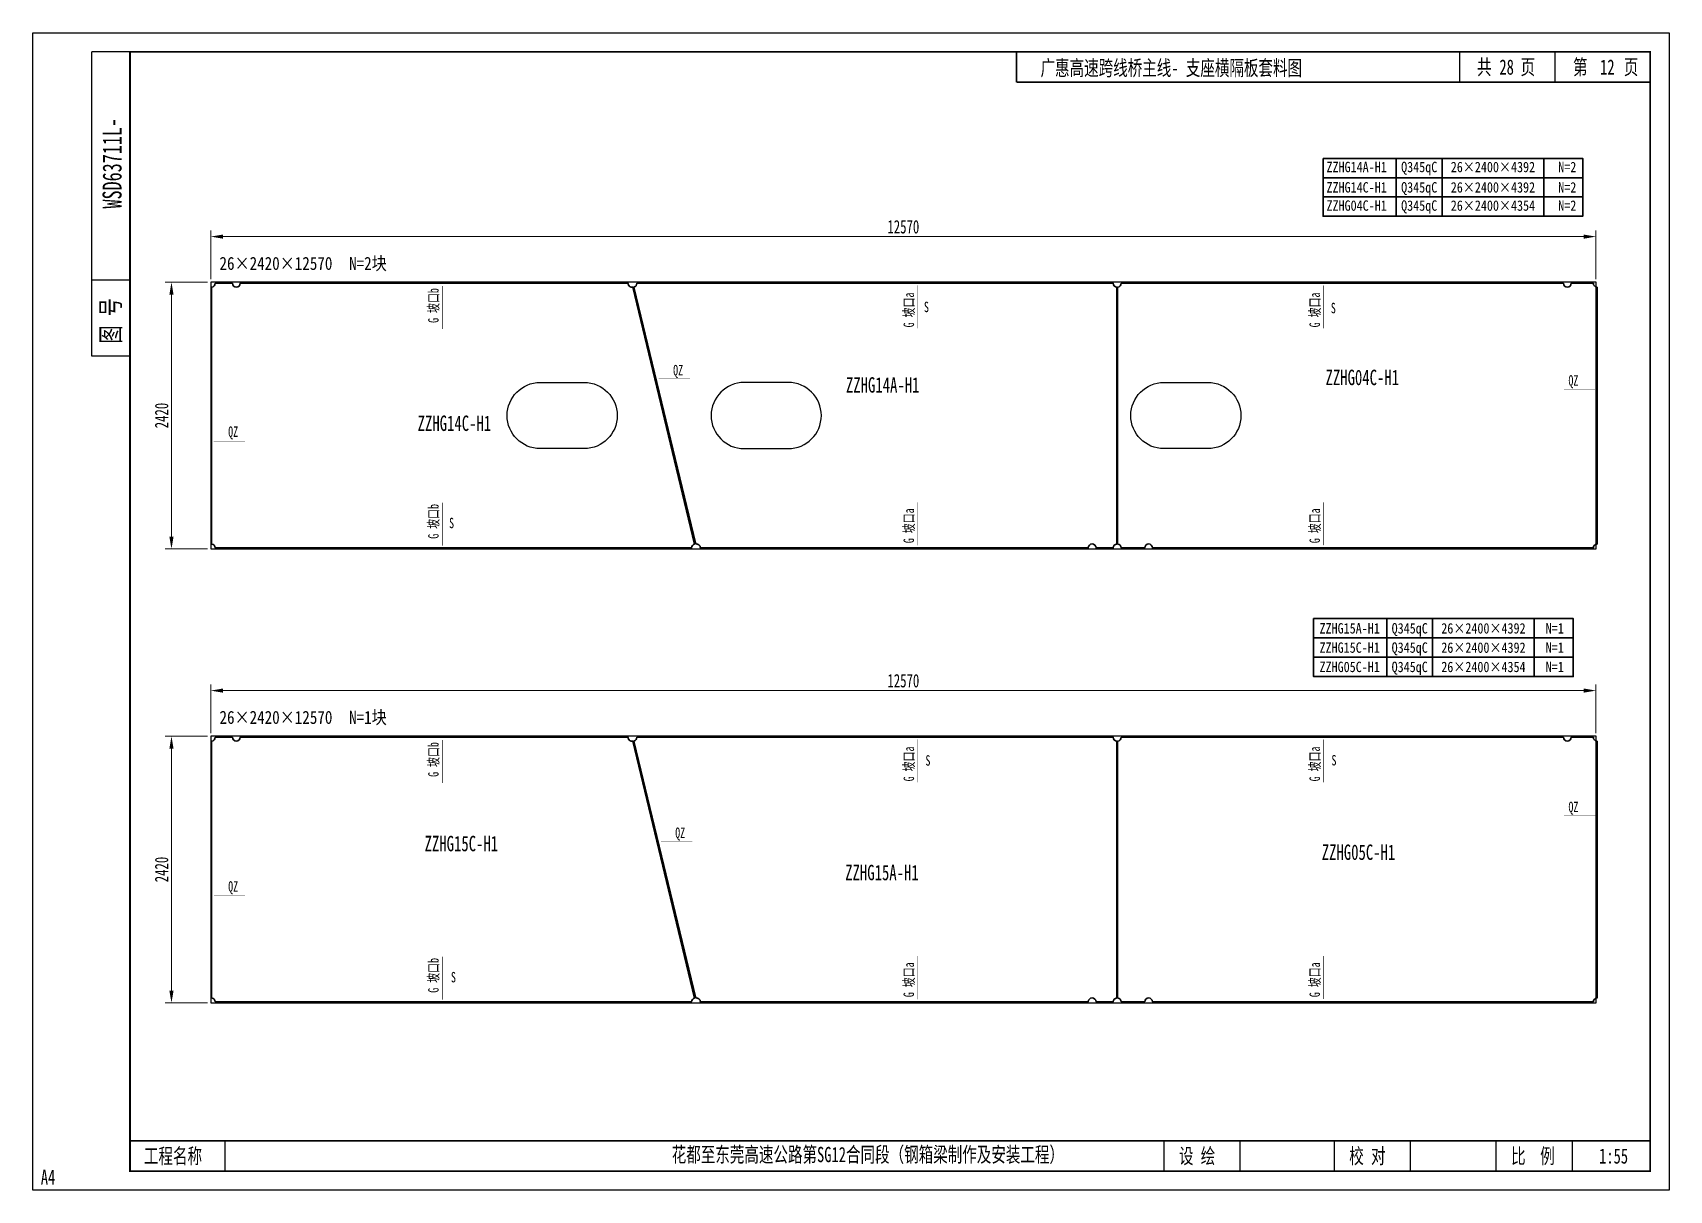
# Model space of a CAD drawing. Extents: x 1629247 to 2251351, y -601856 to -65897.
# Drawn here: x 1911182 to 1926032, y -340599 to -330099 of the extents above; entities that cross this region are included whole.
import ezdxf
from ezdxf.enums import TextEntityAlignment as Align

# ---------------------------------------------------------------- set-up
doc = ezdxf.new("R2010")
doc.units = 0
doc.header["$LTSCALE"] = 2
doc.header["$MEASUREMENT"] = 0
doc.header["$PDMODE"] = 35
doc.header["$PDSIZE"] = 50
doc.layers.get('0').update_dxf_attribs({"linetype": 'CONTINUOUS'})
doc.layers.get('Defpoints').update_dxf_attribs({"linetype": 'CONTINUOUS'})
doc.layers.add('1图框轮廓', color=7, linetype='CONTINUOUS', lineweight=35)
doc.layers.add('标注层', color=3, linetype='CONTINUOUS', lineweight=13)
doc.layers.add('A3', color=7, linetype='CONTINUOUS')
doc.layers.add('vp', color=7, linetype='CONTINUOUS')
doc.styles.add('仿宋', font='仿宋_GB2312_1.ttf', dxfattribs={"width": 0.7})
doc.dimstyles.new('标准标注样式-45', dxfattribs={"dimscale": 45, "dimtxt": 2.7, "dimasz": 2.5, "dimexe": 1.25, "dimexo": 0.625, "dimtad": 1, "dimdec": 0, "dimdsep": 46, "dimtxsty": '仿宋', "dimcen": 2.5, "dimclrd": 3, "dimclre": 3, "dimclrt": 4, "dimazin": 0, "dimtfac": 1, "dimtdec": 0, "dimtmove": 0, "dimatfit": 3, "dimfxl": 1.25, "dimlwd": 13, "dimlwe": 13, "dimarcsym": 0})

# ---------------------------------------------------------------- blocks, each defined once
blk = doc.blocks.new('tukuangA4-')
at = {"layer": 'A3'}
for p, q in [((537, 7565), (537, 10327)), ((882, 10327), (537, 10327)), ((12951, 10051), (12951, 10327)), ((13814, 10051), (13814, 10327)), ((882, 8256), (537, 8256)), ((882, 7565), (537, 7565)), ((1745, 173), (1745, 449)), ((10266, 173), (10266, 449)), ((10957, 173), (10957, 449)), ((11811, 173), (11811, 449)), ((12502, 173), (12502, 449)), ((13280, 173), (13280, 449)), ((13971, 173), (13971, 449))]:
    blk.add_line(p, q, dxfattribs=at)
blk.add_lwpolyline([(14850, 10500), (14850, 0), (0, 0), (0, 10500)], close=True, dxfattribs=at)
for points, const_width in [([(882, 10327), (14677, 10327), (14677, 173), (882, 173), (882, 10327)], 17.3), ([(8927, 10051), (8927, 10327)], 13.8), ([(8927, 10051), (14677, 10051)], 13.8), ([(882, 449), (14677, 449)], 13.8)]:
    blk.add_lwpolyline(points, dxfattribs=dict(at, const_width=const_width))
at = {"layer": 'A3', "color": 7, "linetype": 'Continuous', "style": '仿宋', "width": 0.7}
for s, p in [('共    页', (13106, 10120)), ('第     页', (13977, 10120)), ('工程名称', (1009, 242)), ('花都至东莞高速公路第SG12合同段（钢箱梁制作及安装工程）', (5798, 255)), ('设 绘', (10401, 242)), ('校 对', (11946, 242)), ('比  例', (13415, 242))]:
    blk.add_text(s, height=138.1, dxfattribs=at).set_placement(p)
blk.add_text('WSD63711L-', height=172.6, rotation=90, dxfattribs=at).set_placement((806, 9316), align=Align.CENTER)
blk.add_text('图 号', height=172.6, rotation=90, dxfattribs=at).set_placement((793, 7681))
blk.add_text('A4', height=138.1, dxfattribs=at).set_placement((139, 50), align=Align.CENTER)
blk = doc.blocks.new('*D152')
at = {"color": 3, "lineweight": 13, "ltscale": 3}
for p, q in [((1912797, -332333), (1912797, -331892)), ((1925367, -332333), (1925367, -331892))]:
    blk.add_line(p, q, dxfattribs=at)
at = {"color": 3, "linetype": 'ByBlock', "lineweight": 13, "ltscale": 3}
blk.add_line((1925255, -331948), (1912910, -331948), dxfattribs=at)
at = {"color": 3, "ltscale": 3}
for points in [[(1912910, -331929), (1912910, -331967), (1912797, -331948)], [(1925255, -331929), (1925255, -331967), (1925367, -331948)]]:
    blk.add_solid(points, dxfattribs=at)
at = {"layer": 'Defpoints', "color": 0, "ltscale": 3}
for p in [(1912797, -331948), (1912797, -332361), (1925367, -332361)]:
    blk.add_point(p, dxfattribs=at)
at = {"color": 4, "ltscale": 3, "insert": (1919082, -331859), "char_height": 121.5, "attachment_point": 5, "style": '仿宋'}
blk.add_mtext('12570', dxfattribs=at)
blk = doc.blocks.new('*D153')
at = {"color": 3, "lineweight": 13, "ltscale": 3}
for p, q in [((1912769, -332361), (1912385, -332361)), ((1912769, -334781), (1912385, -334781))]:
    blk.add_line(p, q, dxfattribs=at)
at = {"color": 3, "linetype": 'ByBlock', "lineweight": 13, "ltscale": 3}
blk.add_line((1912441, -332474), (1912441, -334669), dxfattribs=at)
at = {"color": 3, "ltscale": 3}
for points in [[(1912422, -332474), (1912460, -332474), (1912441, -332361)], [(1912422, -334669), (1912460, -334669), (1912441, -334781)]]:
    blk.add_solid(points, dxfattribs=at)
at = {"layer": 'Defpoints', "color": 0, "ltscale": 3}
for p in [(1912797, -332361), (1912441, -334781), (1912797, -334781)]:
    blk.add_point(p, dxfattribs=at)
at = {"color": 4, "ltscale": 3, "insert": (1912352, -333571), "char_height": 121.5, "attachment_point": 5, "rotation": 90, "style": '仿宋'}
blk.add_mtext('2420', dxfattribs=at)
blk = doc.blocks.new('*D156')
at = {"color": 3, "lineweight": 13, "ltscale": 3}
for p, q in [((1912797, -336451), (1912797, -336010)), ((1925367, -336451), (1925367, -336010))]:
    blk.add_line(p, q, dxfattribs=at)
at = {"color": 3, "linetype": 'ByBlock', "lineweight": 13, "ltscale": 3}
blk.add_line((1925255, -336066), (1912910, -336066), dxfattribs=at)
at = {"color": 3, "ltscale": 3}
for points in [[(1912910, -336047), (1912910, -336085), (1912797, -336066)], [(1925255, -336047), (1925255, -336085), (1925367, -336066)]]:
    blk.add_solid(points, dxfattribs=at)
at = {"layer": 'Defpoints', "color": 0, "ltscale": 3}
for p in [(1912797, -336066), (1912797, -336479), (1925367, -336479)]:
    blk.add_point(p, dxfattribs=at)
at = {"color": 4, "ltscale": 3, "insert": (1919082, -335977), "char_height": 121.5, "attachment_point": 5, "style": '仿宋'}
blk.add_mtext('12570', dxfattribs=at)
blk = doc.blocks.new('*D157')
at = {"color": 3, "lineweight": 13, "ltscale": 3}
for p, q in [((1912769, -336479), (1912385, -336479)), ((1912769, -338899), (1912385, -338899))]:
    blk.add_line(p, q, dxfattribs=at)
at = {"color": 3, "linetype": 'ByBlock', "lineweight": 13, "ltscale": 3}
blk.add_line((1912441, -336592), (1912441, -338787), dxfattribs=at)
at = {"color": 3, "ltscale": 3}
for points in [[(1912422, -336592), (1912460, -336592), (1912441, -336479)], [(1912422, -338787), (1912460, -338787), (1912441, -338899)]]:
    blk.add_solid(points, dxfattribs=at)
at = {"layer": 'Defpoints', "color": 0, "ltscale": 3}
for p in [(1912797, -336479), (1912441, -338899), (1912797, -338899)]:
    blk.add_point(p, dxfattribs=at)
at = {"color": 4, "ltscale": 3, "insert": (1912352, -337689), "char_height": 121.5, "attachment_point": 5, "rotation": 90, "style": '仿宋'}
blk.add_mtext('2420', dxfattribs=at)

msp = doc.modelspace()

# ---------------------------------------------------------------- linework, layer by layer
at = {"color": 8, "ltscale": 3}
for points in [[(1912797.4, -334781.2), (1925367.4, -334781.2), (1925367.4, -332361.2), (1912797.4, -332361.2)], [(1912797.4, -338899.3), (1925367.4, -338899.3), (1925367.4, -336479.3), (1912797.4, -336479.3)]]:
    msp.add_lwpolyline(points, close=True, dxfattribs=at)
at = {"layer": '1图框轮廓', "color": 30, "ltscale": 3}
for p, q in [((1923555, -331413.3), (1923555, -331238.3)), ((1923971, -331413.3), (1923971, -331238.3)), ((1924893, -331413.3), (1924893, -331238.3)), ((1923555, -331588.3), (1923555, -331413.3)), ((1923971, -331588.3), (1923971, -331413.3)), ((1924893, -331588.3), (1924893, -331413.3)), ((1923555, -331763.3), (1923555, -331588.3)), ((1923971, -331763.3), (1923971, -331588.3)), ((1924893, -331763.3), (1924893, -331588.3)), ((1923468.8, -335588.5), (1923468.8, -335413.5)), ((1923884.8, -335588.5), (1923884.8, -335413.5)), ((1924806.8, -335588.5), (1924806.8, -335413.5)), ((1923468.8, -335763.5), (1923468.8, -335588.5)), ((1923884.8, -335763.5), (1923884.8, -335588.5)), ((1924806.8, -335763.5), (1924806.8, -335588.5)), ((1923468.8, -335938.5), (1923468.8, -335763.5)), ((1923884.8, -335938.5), (1923884.8, -335763.5)), ((1924806.8, -335938.5), (1924806.8, -335763.5))]:
    msp.add_line(p, q, dxfattribs=at)
for points in [[(1922890, -331238.3), (1925246.4, -331238.3), (1925246.4, -331413.3), (1922890, -331413.3)], [(1922890, -331413.3), (1925246.4, -331413.3), (1925246.4, -331588.3), (1922890, -331588.3)], [(1922890, -331588.3), (1925246.4, -331588.3), (1925246.4, -331763.3), (1922890, -331763.3)], [(1922803.8, -335413.5), (1925160.2, -335413.5), (1925160.2, -335588.5), (1922803.8, -335588.5)], [(1922803.8, -335588.5), (1925160.2, -335588.5), (1925160.2, -335763.5), (1922803.8, -335763.5)], [(1922803.8, -335763.5), (1925160.2, -335763.5), (1925160.2, -335938.5), (1922803.8, -335938.5)]]:
    msp.add_lwpolyline(points, close=True, dxfattribs=at)
at = {"layer": '1图框轮廓', "color": 1, "ltscale": 3}
for points in [[(1917187.4, -334737.2, 0.3466803), (1917160.5, -334771.2), (1912838.4, -334771.2, 0.3975651), (1912805.4, -334736.3), (1912805.4, -332406.2, 0.3975651), (1912838.4, -332371.2), (1912994.1, -332371.2, 0.9999982), (1913064.1, -332371.2), (1916583.5, -332371.2, 0.4851335), (1916626.7, -332405.3)], [(1921019, -332406.2, -0.3975651), (1920986, -332371.2), (1916663.8, -332371.2, -0.3466803), (1916637, -332405.3), (1917197.6, -334737.2, -0.4851335), (1917240.8, -334771.2), (1920760.2, -334771.2, -1), (1920830.2, -334771.2), (1920986, -334771.2, -0.3975651), (1921019, -334736.3)], [(1925376.3, -332406.2, -0.3975651), (1925343.3, -332371.2), (1925141.8, -332371.2, -1), (1925071.8, -332371.2), (1921059, -332371.2, -0.3975651), (1921026, -332406.2), (1921026, -334736.3, -0.3975651), (1921059, -334771.2), (1921272.5, -334771.2, -1), (1921342.5, -334771.2), (1925343.3, -334771.2, -0.3975651), (1925376.3, -334736.3)], [(1917187.4, -338855.3, 0.3466803), (1917160.5, -338889.3), (1912838.4, -338889.3, 0.3975651), (1912805.4, -338854.4), (1912805.4, -336524.3, 0.3975651), (1912838.4, -336489.3), (1912994.1, -336489.3, 0.9999982), (1913064.1, -336489.3), (1916583.5, -336489.3, 0.4851335), (1916626.7, -336523.4)], [(1921019, -336524.3, -0.3975651), (1920986, -336489.3), (1916663.8, -336489.3, -0.3466803), (1916637, -336523.4), (1917197.6, -338855.3, -0.4851335), (1917240.8, -338889.3), (1920760.2, -338889.3, -1), (1920830.2, -338889.3), (1920986, -338889.3, -0.3975651), (1921019, -338854.4)], [(1925376.3, -336524.3, -0.3975651), (1925343.3, -336489.3), (1925141.8, -336489.3, -1), (1925071.8, -336489.3), (1921059, -336489.3, -0.3975651), (1921026, -336524.3), (1921026, -338854.4, -0.3975651), (1921059, -338889.3), (1921272.5, -338889.3, -1), (1921342.5, -338889.3), (1925343.3, -338889.3, -0.3975651), (1925376.3, -338854.4)]]:
    msp.add_lwpolyline(points, format="xyb", close=True, dxfattribs=at)
at = {"layer": 'vp', "color": 2}
for points in [[(1915786.5, -333871.2, -1), (1915786.5, -333271.2), (1916186.5, -333271.2, -1), (1916186.5, -333871.2)], [(1917637.9, -333271.2, 1), (1917637.9, -333871.2), (1918037.9, -333871.2, 1), (1918037.9, -333271.2)], [(1921845.8, -333271.2, -1), (1921845.8, -333871.2), (1921445.8, -333871.2, -1), (1921445.8, -333271.2)]]:
    msp.add_lwpolyline(points, format="xyb", close=True, dxfattribs=at)
at = {"layer": '标注层', "color": 42}
for points in [[(1914898.8, -332387.9, 0, 19.4, 0), (1914898.8, -332446.1, 3.89, 3.89, 0), (1914898.8, -332785.6, 3.89, 3.89, 0)], [(1919212.5, -332383.1, 0, 19.4, 0), (1919212.5, -332441.3, 3.89, 3.89, 0), (1919212.5, -332780.8, 3.89, 3.89, 0)], [(1922895.8, -332383.1, 0, 19.4, 0), (1922895.8, -332441.3, 3.89, 3.89, 0), (1922895.8, -332780.8, 3.89, 3.89, 0)], [(1916859.9, -333237.5, 0, 19.4, 0), (1916918.1, -333237.5, 3.89, 3.89, 0), (1917147.1, -333237.5, 3.89, 3.89, 0)], [(1925363.1, -333330.8, 0, 19.4, 0), (1925305, -333330.8, 3.89, 3.89, 0), (1925076, -333330.8, 3.89, 3.89, 0)], [(1912822.3, -333806.1, 0, 19.4, 0), (1912880.5, -333806.1, 3.89, 3.89, 0), (1913109.5, -333806.1, 3.89, 3.89, 0)], [(1914898.8, -334759.4, 0, 19.4, 0), (1914898.8, -334701.2, 3.89, 3.89, 0), (1914898.8, -334361.7, 3.89, 3.89, 0)], [(1919212.5, -334754.6, 0, 19.4, 0), (1919212.5, -334696.4, 3.89, 3.89, 0), (1919212.5, -334356.9, 3.89, 3.89, 0)], [(1922895.8, -334754.6, 0, 19.4, 0), (1922895.8, -334696.4, 3.89, 3.89, 0), (1922895.8, -334356.9, 3.89, 3.89, 0)], [(1914898.8, -336506, 0, 19.4, 0), (1914898.8, -336564.2, 3.89, 3.89, 0), (1914898.8, -336903.7, 3.89, 3.89, 0)], [(1919212.5, -336501.2, 0, 19.4, 0), (1919212.5, -336559.4, 3.89, 3.89, 0), (1919212.5, -336898.9, 3.89, 3.89, 0)], [(1922895.8, -336501.2, 0, 19.4, 0), (1922895.8, -336559.4, 3.89, 3.89, 0), (1922895.8, -336898.9, 3.89, 3.89, 0)], [(1925363.1, -337199.6, 0, 19.4, 0), (1925305, -337199.6, 3.89, 3.89, 0), (1925076, -337199.6, 3.89, 3.89, 0)], [(1916878.7, -337434, 0, 19.4, 0), (1916936.9, -337434, 3.89, 3.89, 0), (1917165.9, -337434, 3.89, 3.89, 0)], [(1912822.3, -337924.2, 0, 19.4, 0), (1912880.5, -337924.2, 3.89, 3.89, 0), (1913109.5, -337924.2, 3.89, 3.89, 0)], [(1914898.8, -338877.5, 0, 19.4, 0), (1914898.8, -338819.3, 3.89, 3.89, 0), (1914898.8, -338479.8, 3.89, 3.89, 0)], [(1919212.5, -338872.7, 0, 19.4, 0), (1919212.5, -338814.5, 3.89, 3.89, 0), (1919212.5, -338475, 3.89, 3.89, 0)], [(1922895.8, -338872.7, 0, 19.4, 0), (1922895.8, -338814.5, 3.89, 3.89, 0), (1922895.8, -338475, 3.89, 3.89, 0)]]:
    msp.add_lwpolyline(points, format="xyseb", dxfattribs=at)

# ---------------------------------------------------------------- block references
at = {"color": 8}
msp.add_blockref('tukuangA4-', (1911182.1, -340598.5), dxfattribs=at)

# ---------------------------------------------------------------- texts
at = {"color": 7, "style": '仿宋', "width": 0.85}
for s, p in [(' ZZHG14A-H1', (1922867.4, -331316.3)), (' ZZHG14C-H1', (1922867.4, -331500.8)), (' ZZHG04C-H1', (1922867.4, -331666.3))]:
    msp.add_text(s, height=94.5, dxfattribs=at).set_placement(p, align=Align.MIDDLE_LEFT)
for s, p in [('Q345qC', (1923763, -331316.3)), ('26×2400×4392', (1924432, -331316.3)), ('N=2', (1925106.4, -331316.3)), ('Q345qC', (1923763, -331500.8)), ('26×2400×4392', (1924432, -331500.8)), ('N=2', (1925106.4, -331500.8)), ('Q345qC', (1923763, -331666.3)), ('26×2400×4354', (1924432, -331666.3)), ('N=2', (1925106.4, -331666.3)), ('ZZHG15A-H1', (1923132.1, -335501)), ('Q345qC', (1923676.8, -335501)), ('26×2400×4392', (1924345.8, -335501)), ('N=1 ', (1925020.2, -335501)), ('ZZHG15C-H1', (1923132.1, -335676)), ('Q345qC', (1923676.8, -335676)), ('26×2400×4392', (1924345.8, -335676)), ('N=1 ', (1925020.2, -335676)), ('ZZHG05C-H1', (1923132.1, -335851)), ('Q345qC', (1923676.8, -335851)), ('26×2400×4354', (1924345.8, -335851)), ('N=1 ', (1925020.2, -335851))]:
    msp.add_text(s, height=94.5, dxfattribs=at).set_placement(p, align=Align.MIDDLE_CENTER)
for s, height, p in [('26×2420×12570', 118.125, (1912876.8, -332249.6)), ('N=2块', 118.12, (1914052.8, -332249.6)), ('26×2420×12570', 118.125, (1912876.8, -336367.7)), ('N=1块', 118.12, (1914052.8, -336367.7))]:
    msp.add_text(s, height=height, dxfattribs=at).set_placement(p)
at = {"layer": 'A3', "color": 6, "linetype": 'Continuous', "style": '仿宋', "width": 0.7}
msp.add_text('广惠高速跨线桥主线- 支座横隔板套料图', height=138.095, dxfattribs=at).set_placement((1920326.9, -330486.6))
at = {"layer": 'A3', "color": 1, "linetype": 'Continuous', "style": '仿宋', "width": 0.7}
for s, p in [('28', (1924490.8, -330478.9)), ('12', (1925404.3, -330478.9))]:
    msp.add_text(s, height=138.1, dxfattribs=at).set_placement(p)
at = {"layer": 'A3', "color": 6, "linetype": 'Continuous', "style": '仿宋', "width": 0.7}
for s, p in [('ZZHG14A-H1', (1918894.7, -333362.9)), ('ZZHG04C-H1', (1923246.6, -333295.1)), ('ZZHG14C-H1', (1915008.4, -333710.8)), ('ZZHG15C-H1', (1915071.3, -337523.4)), ('ZZHG05C-H1', (1923212.3, -337601.9)), ('ZZHG15A-H1', (1918887.9, -337786.4))]:
    msp.add_text(s, height=140, dxfattribs=at).set_placement(p, align=Align.CENTER)
at = {"layer": 'A3', "color": 7, "linetype": 'Continuous', "style": '仿宋', "width": 0.7}
msp.add_text('1:55', height=138.1, dxfattribs=at).set_placement((1925395.4, -340357))
at = {"layer": '标注层', "color": 42, "style": '仿宋', "width": 0.7}
for s, p in [('G 坡口b', (1914865.1, -332730.9)), ('G 坡口a', (1919178.8, -332771.1)), ('G 坡口a', (1922862.1, -332771.1)), ('G 坡口b', (1914865.1, -334688.9)), ('G 坡口a', (1919178.8, -334729.1)), ('G 坡口a', (1922862.1, -334729.1)), ('G 坡口b', (1914865.1, -336849)), ('G 坡口a', (1919178.8, -336889.2)), ('G 坡口a', (1922862.1, -336889.2)), ('G 坡口b', (1914865.1, -338807)), ('G 坡口a', (1919178.8, -338847.2)), ('G 坡口a', (1922862.1, -338847.2))]:
    msp.add_text(s, height=94.5, rotation=90, dxfattribs=at).set_placement(p)
for s, p in [('S', (1919269.3, -332633)), ('S', (1922961.2, -332643.1)), ('QZ', (1916993.2, -333206.5)), ('QZ', (1925117.1, -333299.7)), ('QZ', (1912955.6, -333764.5)), ('S', (1914960.3, -334593.2)), ('S', (1922966.8, -336745.1)), ('S', (1919282.5, -336746.8)), ('QZ', (1925117.1, -337168.6)), ('QZ', (1917012, -337402.9)), ('QZ', (1912955.6, -337890.1)), ('S', (1914977.2, -338712.8))]:
    msp.add_text(s, height=94.5, dxfattribs=at).set_placement(p)

# ---------------------------------------------------------------- dimensions: what is measured, and where the dimension line sits
at = {"color": 8, "ltscale": 3}
for base, p1, p2, picture, middle in [((1912797.4, -331948), (1925367.4, -332361.2), (1912797.4, -332361.2), '*D152', (1919082.4, -331859.1)), ((1912797.4, -336066.1), (1925367.4, -336479.3), (1912797.4, -336479.3), '*D156', (1919082.4, -335977.2))]:
    dim = msp.add_linear_dim(base=base, p1=p1, p2=p2, dimstyle='标准标注样式-45', dxfattribs=at)
    dim.commit()
    dim.dimension.update_dxf_attribs({"geometry": picture, "text_midpoint": middle})
for base, p1, p2, picture, middle in [((1912441, -334781.2), (1912797.4, -332361.2), (1912797.4, -334781.2), '*D153', (1912352.2, -333571.2)), ((1912441, -338899.3), (1912797.4, -336479.3), (1912797.4, -338899.3), '*D157', (1912352.2, -337689.3))]:
    dim = msp.add_linear_dim(base=base, p1=p1, p2=p2, angle=90, dimstyle='标准标注样式-45', dxfattribs=at)
    dim.commit()
    dim.dimension.update_dxf_attribs({"geometry": picture, "text_midpoint": middle})

doc.saveas('drawing.dxf')
